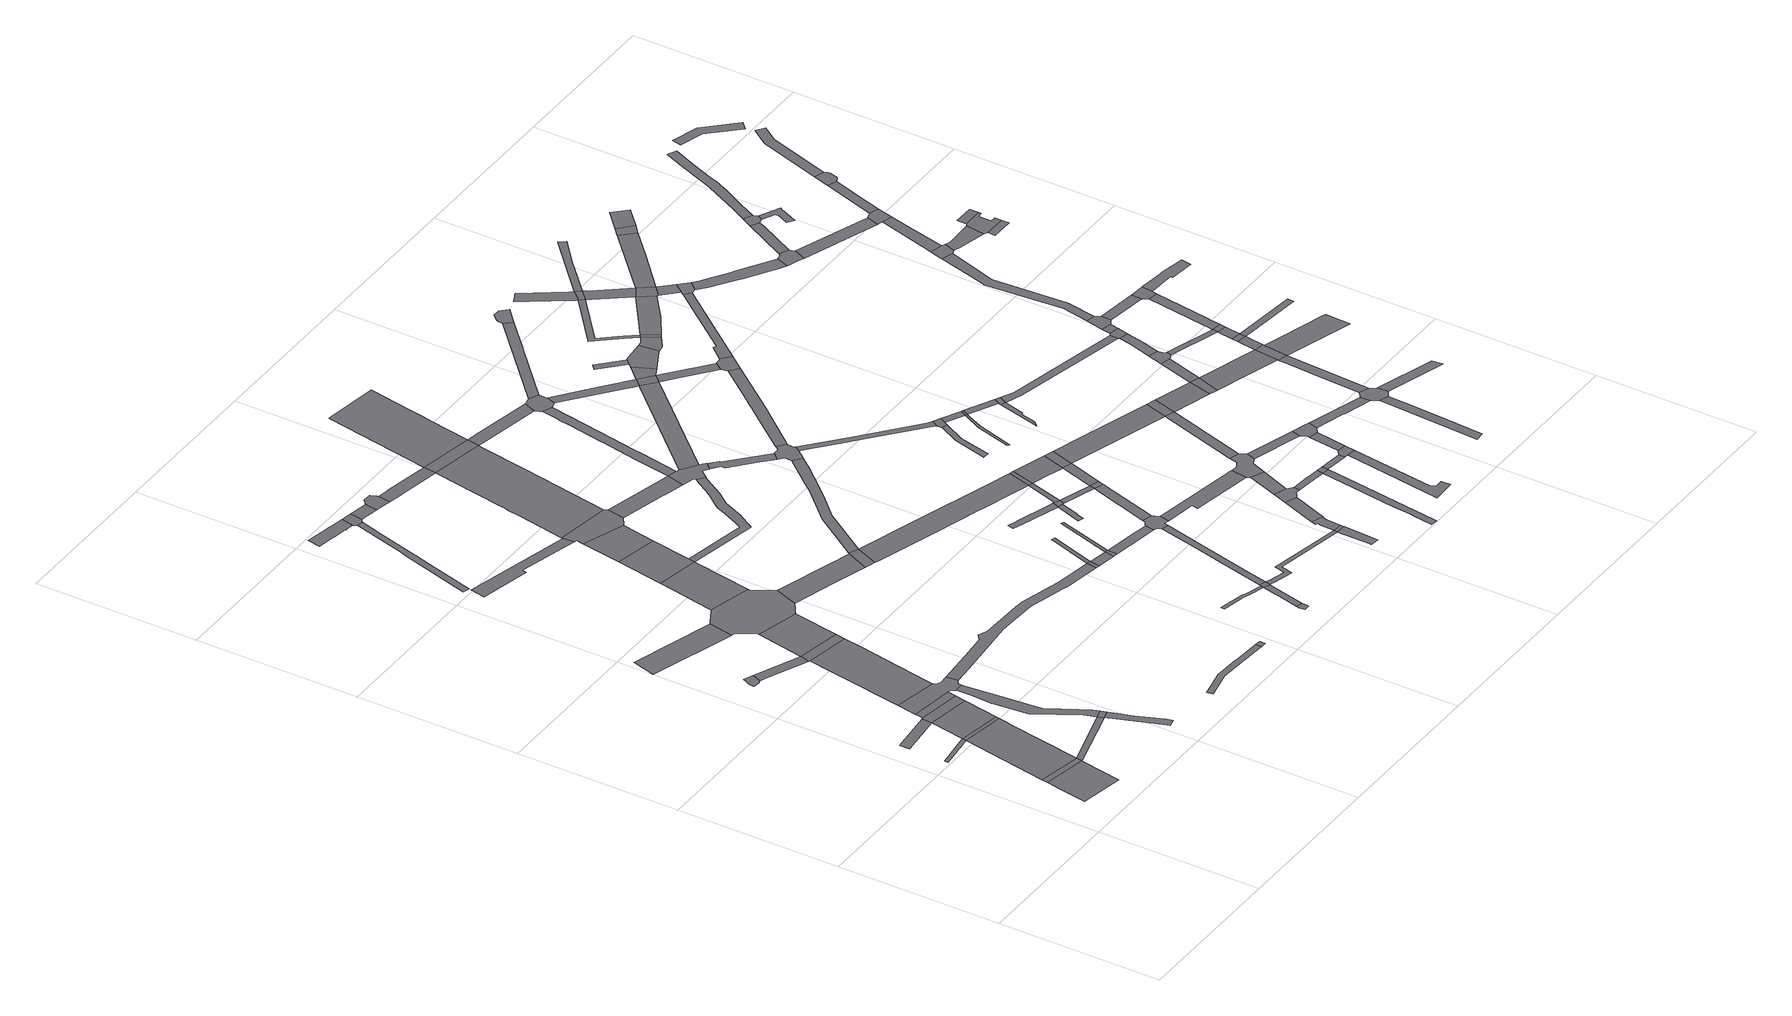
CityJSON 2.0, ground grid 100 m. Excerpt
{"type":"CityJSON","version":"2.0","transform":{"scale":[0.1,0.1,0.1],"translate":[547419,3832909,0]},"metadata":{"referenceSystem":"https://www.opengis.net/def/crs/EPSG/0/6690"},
"CityObjects":{
"road1":{"type":"Road","attributes":{"function":"3","RoadStructureAttribute.sectionType":"1"},"geometry":[{"type":"MultiSurface","lod":"1","boundaries":[[[0,1,2,3,4,5,6,7]]]}]},
"road2":{"type":"Road","geometry":[{"type":"MultiSurface","lod":"1","boundaries":[[[8,0,7,9,10]]]}]},
"road3":{"type":"Road","attributes":{"RoadStructureAttribute.sectionType":"1"},"geometry":[{"type":"MultiSurface","lod":"1","boundaries":[[[11,12,13,14]]]}]},
"road4":{"type":"Road","attributes":{"RoadStructureAttribute.sectionType":"1"},"geometry":[{"type":"MultiSurface","lod":"1","boundaries":[[[15,16,17,18]]]}]},
"road5":{"type":"Road","attributes":{"function":"3","RoadStructureAttribute.sectionType":"1"},"geometry":[{"type":"MultiSurface","lod":"1","boundaries":[[[14,19,20,8,10,21,22,23,24,25]]]}]},
"road6":{"type":"Road","geometry":[{"type":"MultiSurface","lod":"1","boundaries":[[[26,11,14,25,27]]]}]},
"road7":{"type":"Road","attributes":{"function":"3","RoadStructureAttribute.sectionType":"1"},"geometry":[{"type":"MultiSurface","lod":"1","boundaries":[[[18,28,29,26,27,30,31]]]}]},
"road8":{"type":"Road","attributes":{"RoadStructureAttribute.sectionType":"1"},"geometry":[{"type":"MultiSurface","lod":"1","boundaries":[[[32,10,9,33]]]}]},
"road9":{"type":"Road","geometry":[{"type":"MultiSurface","lod":"1","boundaries":[[[34,35,36,37,38,39]]]}]},
"road10":{"type":"Road","geometry":[{"type":"MultiSurface","lod":"1","boundaries":[[[40,15,18,31,41]]]}]},
"road11":{"type":"Road","attributes":{"RoadStructureAttribute.sectionType":"1"},"geometry":[{"type":"MultiSurface","lod":"1","boundaries":[[[42,43,40,41,44]]]}]},
"road12":{"type":"Road","geometry":[{"type":"MultiSurface","lod":"1","boundaries":[[[45,46,42,44,47,48,49,50,51,52,53,54,55,56,57,58,59,60,61,62]]]}]},
"road13":{"type":"Road","attributes":{"RoadStructureAttribute.sectionType":"1"},"geometry":[{"type":"MultiSurface","lod":"1","boundaries":[[[39,38,63,64,65]]]}]},
"road14":{"type":"Road","geometry":[{"type":"MultiSurface","lod":"1","boundaries":[[[66,32,33,67,68]]]}]},
"road15":{"type":"Road","attributes":{"RoadStructureAttribute.sectionType":"1"},"geometry":[{"type":"MultiSurface","lod":"1","boundaries":[[[69,70,71,72,73,74]]]}]},
"road16":{"type":"Road","attributes":{"RoadStructureAttribute.sectionType":"1"},"geometry":[{"type":"MultiSurface","lod":"1","boundaries":[[[75,76,77,68,67,78,79,80]]]}]},
"road17":{"type":"Road","attributes":{"RoadStructureAttribute.sectionType":"1"},"geometry":[{"type":"MultiSurface","lod":"1","boundaries":[[[81,82,83,84,85,86,87,88,89,49,48,90,91,92,93,94,95,96,97,32,66]]]}]},
"road18":{"type":"Road","attributes":{"function":"3","RoadStructureAttribute.sectionType":"1"},"geometry":[{"type":"MultiSurface","lod":"1","boundaries":[[[98,99,100,45,62,101,102,103,104]]]}]},
"road19":{"type":"Road","geometry":[{"type":"MultiSurface","lod":"1","boundaries":[[[65,64,98,104,105]]]}]},
"road20":{"type":"Road","attributes":{"function":"3","RoadStructureAttribute.sectionType":"1"},"geometry":[{"type":"MultiSurface","lod":"1","boundaries":[[[106,107,108,65,105,109]]]}]},
"road21":{"type":"Road","geometry":[{"type":"MultiSurface","lod":"1","boundaries":[[[110,111,112,74,73,113,114,106,109,115,116,117,118,119,120,121]]]}]},
"road22":{"type":"Road","attributes":{"RoadStructureAttribute.sectionType":"1"},"geometry":[{"type":"MultiSurface","lod":"1","boundaries":[[[122,123,124,125,126,127,128,129,130,131,132,133,134,135,136,137]]]}]},
"road23":{"type":"Road","attributes":{"RoadStructureAttribute.sectionType":"1"},"geometry":[{"type":"MultiSurface","lod":"1","boundaries":[[[138,139,140,141,142,143,144]]]}]},
"road24":{"type":"Road","attributes":{"RoadStructureAttribute.sectionType":"1"},"geometry":[{"type":"MultiSurface","lod":"1","boundaries":[[[145,146,147,148,149,150,151,152,153,154,155,156]]]}]},
"road25":{"type":"Road","attributes":{"RoadStructureAttribute.sectionType":"1"},"geometry":[{"type":"MultiSurface","lod":"1","boundaries":[[[157,158,159,160,161,162,163,164,165,166]]]}]},
"road26":{"type":"Road","attributes":{"function":"3","RoadStructureAttribute.sectionType":"1"},"geometry":[{"type":"MultiSurface","lod":"1","boundaries":[[[167,168,169,110,121,170,171]]]}]},
"road27":{"type":"Road","geometry":[{"type":"MultiSurface","lod":"1","boundaries":[[[156,155,172,122,137,173,174]]]}]},
"road28":{"type":"Road","attributes":{"RoadStructureAttribute.sectionType":"1"},"geometry":[{"type":"MultiSurface","lod":"1","boundaries":[[[175,176,177,178,179,180,181,182,183,184,185,186,187,188,189,190,191,192,57,56,193,194,195,196,197,198,199,200,201,202,203,204,205]]]}]},
"road29":{"type":"Road","geometry":[{"type":"MultiSurface","lod":"1","boundaries":[[[206,167,171,207,208]]]}]},
"road30":{"type":"Road","attributes":{"RoadStructureAttribute.sectionType":"1"},"geometry":[{"type":"MultiSurface","lod":"1","boundaries":[[[174,173,209,210]]]}]},
"road31":{"type":"Road","attributes":{"RoadStructureAttribute.sectionType":"1"},"geometry":[{"type":"MultiSurface","lod":"1","boundaries":[[[211,212,213,214,118,117,215,216,217,218]]]}]},
"road32":{"type":"Road","geometry":[{"type":"MultiSurface","lod":"1","boundaries":[[[166,165,219,220]]]}]},
"road33":{"type":"Road","attributes":{"function":"3","RoadStructureAttribute.sectionType":"1"},"geometry":[{"type":"MultiSurface","lod":"1","boundaries":[[[221,206,208,222]]]}]},
"road34":{"type":"Road","geometry":[{"type":"MultiSurface","lod":"1","boundaries":[[[223,224,225,210,209,226,227,228,229,230]]]}]},
"road35":{"type":"Road","geometry":[{"type":"MultiSurface","lod":"1","boundaries":[[[231,144,143,232,221,222,233,234,235,236,237,238,239]]]}]},
"road36":{"type":"Road","geometry":[{"type":"MultiSurface","lod":"1","boundaries":[[[240,218,217,241,242,243]]]}]},
"road37":{"type":"Road","attributes":{"RoadStructureAttribute.sectionType":"1"},"geometry":[{"type":"MultiSurface","lod":"1","boundaries":[[[244,245,227,226,246,247,248,249]]]}]},
"road38":{"type":"Road","attributes":{"RoadStructureAttribute.sectionType":"1"},"geometry":[{"type":"MultiSurface","lod":"1","boundaries":[[[250,251,252,253,254,255,256,257,258,259,260,207,171,261,262,263,264,265,266,267,268,269]]]}]},
"road39":{"type":"Road","attributes":{"function":"3","RoadStructureAttribute.sectionType":"1"},"geometry":[{"type":"MultiSurface","lod":"1","boundaries":[[[248,270,271,272,273,274,275,276,231,239,277,278,279]]]}]},
"road40":{"type":"Road","attributes":{"RoadStructureAttribute.sectionType":"1"},"geometry":[{"type":"MultiSurface","lod":"1","boundaries":[[[280,281,282,283,284,285,286,287,288,289]]]}]},
"road41":{"type":"Road","geometry":[{"type":"MultiSurface","lod":"1","boundaries":[[[290,291,292,293,294]]]}]},
"road42":{"type":"Road","attributes":{"RoadStructureAttribute.sectionType":"1"},"geometry":[{"type":"MultiSurface","lod":"1","boundaries":[[[288,295,296,290,294,297,298]]]}]},
"road43":{"type":"Road","attributes":{"RoadStructureAttribute.sectionType":"1"},"geometry":[{"type":"MultiSurface","lod":"1","boundaries":[[[299,236,235,300,301,302,303]]]}]},
"road44":{"type":"Road","geometry":[{"type":"MultiSurface","lod":"1","boundaries":[[[205,204,304,305]]]}]},
"road45":{"type":"Road","geometry":[{"type":"MultiSurface","lod":"1","boundaries":[[[306,289,288,298,307,308]]]}]},
"road46":{"type":"Road","attributes":{"RoadStructureAttribute.sectionType":"1"},"geometry":[{"type":"MultiSurface","lod":"1","boundaries":[[[309,310,311,312,305,304,313,314]]]}]},
"road47":{"type":"Road","geometry":[{"type":"MultiSurface","lod":"1","boundaries":[[[249,248,279,315]]]}]},
"road48":{"type":"Road","attributes":{"RoadStructureAttribute.sectionType":"1"},"geometry":[{"type":"MultiSurface","lod":"1","boundaries":[[[316,317,318,205,305]]]}]},
"road49":{"type":"Road","geometry":[{"type":"MultiSurface","lod":"1","boundaries":[[[314,313,319,320]]]}]},
"road50":{"type":"Road","attributes":{"RoadStructureAttribute.sectionType":"1"},"geometry":[{"type":"MultiSurface","lod":"1","boundaries":[[[321,322,323,324,325,240,243,326,327,328,329,330,331,332,333]]]}]},
"road51":{"type":"Road","attributes":{"RoadStructureAttribute.sectionType":"1"},"geometry":[{"type":"MultiSurface","lod":"1","boundaries":[[[334,335,336,337,338,243,242,339,340,341,342,343,344,345,346]]]}]},
"road52":{"type":"Road","attributes":{"RoadStructureAttribute.sectionType":"1"},"geometry":[{"type":"MultiSurface","lod":"1","boundaries":[[[347,348,349,314,320]]]}]},
"road53":{"type":"Road","attributes":{"RoadStructureAttribute.sectionType":"1"},"geometry":[{"type":"MultiSurface","lod":"1","boundaries":[[[350,351,352,353,306,308,354,355,356,357]]]}]},
"road54":{"type":"Road","attributes":{"function":"3"},"geometry":[{"type":"MultiSurface","lod":"1","boundaries":[[[358,359,249,315,360,361,362,363,364,365]]]}]},
"road55":{"type":"Road","geometry":[{"type":"MultiSurface","lod":"1","boundaries":[[[303,302,366,250,269,367,368,369,370,371,372,373,374,375,376,377,378,379,380,381,382,383]]]}]},
"road56":{"type":"Road","attributes":{"RoadStructureAttribute.sectionType":"1"},"geometry":[{"type":"MultiSurface","lod":"1","boundaries":[[[384,385,320,319,386,387,388]]]}]},
"road57":{"type":"Road","attributes":{"RoadStructureAttribute.sectionType":"1"},"geometry":[{"type":"MultiSurface","lod":"1","boundaries":[[[389,390,391,392,393,394,395,396,397,398,399,400]]]}]},
"road58":{"type":"Road","attributes":{"RoadStructureAttribute.sectionType":"1"},"geometry":[{"type":"MultiSurface","lod":"1","boundaries":[[[401,402,403,404,308,307,405,406,407,408,409,410]]]}]},
"road59":{"type":"Road","geometry":[{"type":"MultiSurface","lod":"1","boundaries":[[[399,411,412,413,414,415,416]]]}]},
"road60":{"type":"Road","attributes":{"RoadStructureAttribute.sectionType":"1"},"geometry":[{"type":"MultiSurface","lod":"1","boundaries":[[[417,418,419,420,421,422,423,303,383,424,425,426,427]]]}]},
"road61":{"type":"Road","attributes":{"RoadStructureAttribute.sectionType":"1"},"geometry":[{"type":"MultiSurface","lod":"1","boundaries":[[[428,429,315,279,430,431,432]]]}]},
"road62":{"type":"Road","attributes":{"RoadStructureAttribute.sectionType":"1"},"geometry":[{"type":"MultiSurface","lod":"1","boundaries":[[[433,434,374,373,435,436,437,438,439]]]}]},
"road63":{"type":"Road","geometry":[{"type":"MultiSurface","lod":"1","boundaries":[[[440,441,442,443,388,387,444,350,357,445,446,447,448,449,450]]]}]},
"road64":{"type":"Road","geometry":[{"type":"MultiSurface","lod":"1","boundaries":[[[451,400,399,416,452,453,454,455,456]]]}]},
"road65":{"type":"Road","geometry":[{"type":"MultiSurface","lod":"1","boundaries":[[[457,458,459,460,439,438,461,321,333,462,463,464,465,466,467,468]]]}]},
"road66":{"type":"Road","attributes":{"RoadStructureAttribute.sectionType":"1"},"geometry":[{"type":"MultiSurface","lod":"1","boundaries":[[[345,456,455,469]]]}]},
"road67":{"type":"Road","attributes":{"RoadStructureAttribute.sectionType":"1"},"geometry":[{"type":"MultiSurface","lod":"1","boundaries":[[[470,471,440,450,472]]]}]},
"road68":{"type":"Road","attributes":{"RoadStructureAttribute.sectionType":"1"},"geometry":[{"type":"MultiSurface","lod":"1","boundaries":[[[473,455,454,470,474]]]}]},
"road69":{"type":"Road","attributes":{"RoadStructureAttribute.sectionType":"1"},"geometry":[{"type":"MultiSurface","lod":"1","boundaries":[[[409,475,476,477,478,479,480]]]}]},
"road70":{"type":"Road","attributes":{"RoadStructureAttribute.sectionType":"1"},"geometry":[{"type":"MultiSurface","lod":"1","boundaries":[[[481,482,380,379,483]]]}]},
"road71":{"type":"Road","geometry":[{"type":"MultiSurface","lod":"1","boundaries":[[[410,409,480,484]]]}]},
"road72":{"type":"Road","geometry":[{"type":"MultiSurface","lod":"1","boundaries":[[[346,345,469,485]]]}]},
"road73":{"type":"Road","geometry":[{"type":"MultiSurface","lod":"1","boundaries":[[[486,487,488,432,431,489,490,417,427,491,492,493,494,495,496,497]]]}]},
"road74":{"type":"Road","attributes":{"RoadStructureAttribute.sectionType":"1"},"geometry":[{"type":"MultiSurface","lod":"1","boundaries":[[[498,499,500,501,502,410,484,503,504,505]]]}]},
"road75":{"type":"Road","geometry":[{"type":"MultiSurface","lod":"1","boundaries":[[[474,470,472,506]]]}]},
"road76":{"type":"Road","attributes":{"RoadStructureAttribute.sectionType":"1"},"geometry":[{"type":"MultiSurface","lod":"1","boundaries":[[[447,446,507,508,509,510]]]}]},
"road77":{"type":"Road","attributes":{"RoadStructureAttribute.sectionType":"1"},"geometry":[{"type":"MultiSurface","lod":"1","boundaries":[[[511,485,469,512,513,514,515,516,517,518]]]}]},
"road78":{"type":"Road","attributes":{"RoadStructureAttribute.sectionType":"1"},"geometry":[{"type":"MultiSurface","lod":"1","boundaries":[[[519,498,505,520]]]}]},
"road79":{"type":"Road","attributes":{"RoadStructureAttribute.sectionType":"1"},"geometry":[{"type":"MultiSurface","lod":"1","boundaries":[[[517,521,522,474,506,523]]]}]},
"road80":{"type":"Road","attributes":{"RoadStructureAttribute.sectionType":"1"},"geometry":[{"type":"MultiSurface","lod":"1","boundaries":[[[524,525,526,527,465,464,528,529,530,531,532,533,534,535]]]}]},
"road81":{"type":"Road","attributes":{"RoadStructureAttribute.sectionType":"1"},"geometry":[{"type":"MultiSurface","lod":"1","boundaries":[[[536,537,538,494,493,539,540,481,541]]]}]},
"road82":{"type":"Road","geometry":[{"type":"MultiSurface","lod":"1","boundaries":[[[518,517,523,542,543]]]}]},
"road83":{"type":"Road","geometry":[{"type":"MultiSurface","lod":"1","boundaries":[[[544,519,520,545,546,547,548,549]]]}]},
"road84":{"type":"Road","attributes":{"RoadStructureAttribute.sectionType":"1"},"geometry":[{"type":"MultiSurface","lod":"1","boundaries":[[[550,551,552,553,554,555,556,557]]]}]},
"road85":{"type":"Road","attributes":{"RoadStructureAttribute.sectionType":"1"},"geometry":[{"type":"MultiSurface","lod":"1","boundaries":[[[558,559,560,561,562,457,468,563,564]]]}]},
"road86":{"type":"Road","attributes":{"RoadStructureAttribute.sectionType":"1"},"geometry":[{"type":"MultiSurface","lod":"1","boundaries":[[[565,544,549,566]]]}]},
"road87":{"type":"Road","attributes":{"RoadStructureAttribute.sectionType":"1"},"geometry":[{"type":"MultiSurface","lod":"1","boundaries":[[[567,568,569,570,571,572,573,574]]]}]},
"road88":{"type":"Road","geometry":[{"type":"MultiSurface","lod":"1","boundaries":[[[541,481,483,575]]]}]},
"road89":{"type":"Road","attributes":{"RoadStructureAttribute.sectionType":"1"},"geometry":[{"type":"MultiSurface","lod":"1","boundaries":[[[576,577,486,497,578,579,580,581]]]}]},
"road90":{"type":"Road","attributes":{"RoadStructureAttribute.sectionType":"1"},"geometry":[{"type":"MultiSurface","lod":"1","boundaries":[[[582,583,584,548,547,585,567,586]]]}]},
"road91":{"type":"Road","geometry":[{"type":"MultiSurface","lod":"1","boundaries":[[[535,534,587,550,557,588,589,590]]]}]},
"road92":{"type":"Road","attributes":{"RoadStructureAttribute.sectionType":"1"},"geometry":[{"type":"MultiSurface","lod":"1","boundaries":[[[591,592,593,594,595,596,597,598]]]}]},
"road93":{"type":"Road","geometry":[{"type":"MultiSurface","lod":"1","boundaries":[[[599,600,601,602,603,510,509,565,566,604,605,606,607,608,609]]]}]},
"road94":{"type":"Road","attributes":{"RoadStructureAttribute.sectionType":"1"},"geometry":[{"type":"MultiSurface","lod":"1","boundaries":[[[610,541,575,611,612]]]}]},
"road95":{"type":"Road","attributes":{"RoadStructureAttribute.sectionType":"1"},"geometry":[{"type":"MultiSurface","lod":"1","boundaries":[[[613,614,615,616,617,618]]]}]},
"road96":{"type":"Road","attributes":{"RoadStructureAttribute.sectionType":"1"},"geometry":[{"type":"MultiSurface","lod":"1","boundaries":[[[590,589,591,619]]]}]},
"road97":{"type":"Road","attributes":{"RoadStructureAttribute.sectionType":"1"},"geometry":[{"type":"MultiSurface","lod":"1","boundaries":[[[620,575,483,621,622,623,624]]]}]},
"road98":{"type":"Road","geometry":[{"type":"MultiSurface","lod":"1","boundaries":[[[586,567,574,625]]]}]},
"road99":{"type":"Road","geometry":[{"type":"MultiSurface","lod":"1","boundaries":[[[619,591,598,626]]]}]},
"road100":{"type":"Road","attributes":{"RoadStructureAttribute.sectionType":"1"},"geometry":[{"type":"MultiSurface","lod":"1","boundaries":[[[627,543,542,628,629,630]]]}]},
"road101":{"type":"Road","geometry":[{"type":"MultiSurface","lod":"1","boundaries":[[[631,632,633,634,618,617,635,610,612,636,637]]]}]},
"road102":{"type":"Road","attributes":{"RoadStructureAttribute.sectionType":"1"},"geometry":[{"type":"MultiSurface","lod":"1","boundaries":[[[638,639,640,641,642,643,644]]]}]},
"road103":{"type":"Road","attributes":{"RoadStructureAttribute.sectionType":"1"},"geometry":[{"type":"MultiSurface","lod":"1","boundaries":[[[645,646,647,648,649,650]]]}]},
"road104":{"type":"Road","attributes":{"RoadStructureAttribute.sectionType":"1"},"geometry":[{"type":"MultiSurface","lod":"1","boundaries":[[[625,574,651,652,653]]]}]},
"road105":{"type":"Road","attributes":{"RoadStructureAttribute.sectionType":"1"},"geometry":[{"type":"MultiSurface","lod":"1","boundaries":[[[626,598,654,655]]]}]},
"road106":{"type":"Road","geometry":[{"type":"MultiSurface","lod":"1","boundaries":[[[656,657,658,624,623,659,660,558,564,661]]]}]},
"road107":{"type":"Road","attributes":{"RoadStructureAttribute.sectionType":"1"},"geometry":[{"type":"MultiSurface","lod":"1","boundaries":[[[629,599,609,662]]]}]},
"road108":{"type":"Road","attributes":{"RoadStructureAttribute.sectionType":"1"},"geometry":[{"type":"MultiSurface","lod":"1","boundaries":[[[663,606,605,664,665]]]}]},
"road109":{"type":"Road","geometry":[{"type":"MultiSurface","lod":"1","boundaries":[[[655,654,645,650,666]]]}]},
"road110":{"type":"Road","geometry":[{"type":"MultiSurface","lod":"1","boundaries":[[[667,668,653,652,638,644,669]]]}]},
"road111":{"type":"Road","attributes":{"RoadStructureAttribute.sectionType":"1"},"geometry":[{"type":"MultiSurface","lod":"1","boundaries":[[[670,671,672,673,674,675,631,637,676,677,678,679]]]}]},
"road112":{"type":"Road","geometry":[{"type":"MultiSurface","lod":"1","boundaries":[[[680,681,682,683,684,685,686,687,576,581,688,689]]]}]},
"road113":{"type":"Road","attributes":{"RoadStructureAttribute.sectionType":"1"},"geometry":[{"type":"MultiSurface","lod":"1","boundaries":[[[690,667,669,691]]]}]},
"road114":{"type":"Road","geometry":[{"type":"MultiSurface","lod":"1","boundaries":[[[692,670,679,693]]]}]},
"road115":{"type":"Road","attributes":{"RoadStructureAttribute.sectionType":"1"},"geometry":[{"type":"MultiSurface","lod":"1","boundaries":[[[694,695,696,670,692,697,698,699]]]}]},
"road116":{"type":"Road","geometry":[{"type":"MultiSurface","lod":"1","boundaries":[[[630,629,662,700]]]}]},
"road117":{"type":"Road","geometry":[{"type":"MultiSurface","lod":"1","boundaries":[[[701,665,664,702,690,691,703,704]]]}]},
"road118":{"type":"Road","attributes":{"RoadStructureAttribute.sectionType":"1"},"geometry":[{"type":"MultiSurface","lod":"1","boundaries":[[[705,706,707,708,656,661,709,710]]]}]},
"road119":{"type":"Road","attributes":{"RoadStructureAttribute.sectionType":"1"},"geometry":[{"type":"MultiSurface","lod":"1","boundaries":[[[711,692,693,712,713,714,715,716,717]]]}]},
"road120":{"type":"Road","attributes":{"RoadStructureAttribute.sectionType":"1"},"geometry":[{"type":"MultiSurface","lod":"1","boundaries":[[[718,700,662,719,720,721,722]]]}]},
"road121":{"type":"Road","attributes":{"RoadStructureAttribute.sectionType":"1"},"geometry":[{"type":"MultiSurface","lod":"1","boundaries":[[[723,724,725,726,727,728,729,694,730]]]}]},
"road122":{"type":"Road","attributes":{"RoadStructureAttribute.sectionType":"1"},"geometry":[{"type":"MultiSurface","lod":"1","boundaries":[[[704,703,731,732,733,734,735]]]}]},
"road123":{"type":"Road","attributes":{"RoadStructureAttribute.sectionType":"1"},"geometry":[{"type":"MultiSurface","lod":"1","boundaries":[[[736,666,650,737,738,739,740,741,742]]]}]},
"road124":{"type":"Road","geometry":[{"type":"MultiSurface","lod":"1","boundaries":[[[730,694,699,743]]]}]},
"road125":{"type":"Road","geometry":[{"type":"MultiSurface","lod":"1","boundaries":[[[722,721,744,745,746]]]}]},
"road126":{"type":"Road","attributes":{"RoadStructureAttribute.sectionType":"1"},"geometry":[{"type":"MultiSurface","lod":"1","boundaries":[[[747,748,743,699,749,750,711,751]]]}]},
"road127":{"type":"Road","attributes":{"RoadStructureAttribute.sectionType":"1"},"geometry":[{"type":"MultiSurface","lod":"1","boundaries":[[[752,753,754,755,756,757,758]]]}]},
"road128":{"type":"Road","geometry":[{"type":"MultiSurface","lod":"1","boundaries":[[[751,711,717,759,760,761]]]}]},
"road129":{"type":"Road","attributes":{"RoadStructureAttribute.sectionType":"1"},"geometry":[{"type":"MultiSurface","lod":"1","boundaries":[[[762,722,746,763]]]}]},
"road130":{"type":"Road","attributes":{"RoadStructureAttribute.sectionType":"1"},"geometry":[{"type":"MultiSurface","lod":"1","boundaries":[[[761,760,764,765,766]]]}]},
"road131":{"type":"Road","geometry":[{"type":"MultiSurface","lod":"1","boundaries":[[[767,768,769,735,734,752,758,770,771,772,773,774,775,776]]]}]},
"road132":{"type":"Road","geometry":[{"type":"MultiSurface","lod":"1","boundaries":[[[766,765,705,710,777,778]]]}]},
"road133":{"type":"Road","attributes":{"RoadStructureAttribute.sectionType":"1"},"geometry":[{"type":"MultiSurface","lod":"1","boundaries":[[[779,746,745,780,781,782]]]}]},
"road134":{"type":"Road","geometry":[{"type":"MultiSurface","lod":"1","boundaries":[[[783,762,763,784,785,786,787,788,789,790]]]}]},
"road135":{"type":"Road","attributes":{"RoadStructureAttribute.sectionType":"1"},"geometry":[{"type":"MultiSurface","lod":"1","boundaries":[[[791,730,743,792,793,794,795]]]}]},
"road136":{"type":"Road","attributes":{"RoadStructureAttribute.sectionType":"1"},"geometry":[{"type":"MultiSurface","lod":"1","boundaries":[[[796,797,798,767,776,799]]]}]},
"road137":{"type":"Road","attributes":{"RoadStructureAttribute.sectionType":"1"},"geometry":[{"type":"MultiSurface","lod":"1","boundaries":[[[800,801,802,783,790,803,804,805]]]}]},
"road138":{"type":"Road","attributes":{"RoadStructureAttribute.sectionType":"1"},"geometry":[{"type":"MultiSurface","lod":"1","boundaries":[[[806,807,751,761,808,809]]]}]},
"road139":{"type":"Road","geometry":[{"type":"MultiSurface","lod":"1","boundaries":[[[810,742,741,800,805,811]]]}]},
"road140":{"type":"Road","attributes":{"RoadStructureAttribute.sectionType":"1"},"geometry":[{"type":"MultiSurface","lod":"1","boundaries":[[[812,813,814,815,816,817,778,777,818,819,820,821,822,823,824,825,826]]]}]},
"road141":{"type":"Road","attributes":{"RoadStructureAttribute.sectionType":"1"},"geometry":[{"type":"MultiSurface","lod":"1","boundaries":[[[773,772,827,828]]]}]},
"road142":{"type":"Road","attributes":{"RoadStructureAttribute.sectionType":"1"},"geometry":[{"type":"MultiSurface","lod":"1","boundaries":[[[787,786,829,830]]]}]},
"road143":{"type":"Road","attributes":{"RoadStructureAttribute.sectionType":"1"},"geometry":[{"type":"MultiSurface","lod":"1","boundaries":[[[831,810,811,832]]]}]},
"road144":{"type":"Road","geometry":[{"type":"MultiSurface","lod":"1","boundaries":[[[782,781,796,799,833,834]]]}]},
"road145":{"type":"Road","geometry":[{"type":"MultiSurface","lod":"1","boundaries":[[[835,831,832,836,837,838,839,840,841,842]]]}]},
"road146":{"type":"Road","attributes":{"RoadStructureAttribute.sectionType":"1"},"geometry":[{"type":"MultiSurface","lod":"1","boundaries":[[[843,782,834,844,845,846]]]}]},
"road147":{"type":"Road","geometry":[{"type":"MultiSurface","lod":"1","boundaries":[[[847,843,846,848]]]}]},
"road148":{"type":"Road","attributes":{"RoadStructureAttribute.sectionType":"1"},"geometry":[{"type":"MultiSurface","lod":"1","boundaries":[[[849,850,847,848,851,852]]]}]},
"road149":{"type":"Road","geometry":[{"type":"MultiSurface","lod":"1","boundaries":[[[830,829,849,852,853]]]}]},
"road150":{"type":"Road","geometry":[{"type":"MultiSurface","lod":"1","boundaries":[[[854,855,826,825,856,857,858,859,860,861,862]]]}]},
"road151":{"type":"Road","attributes":{"RoadStructureAttribute.sectionType":"1"},"geometry":[{"type":"MultiSurface","lod":"1","boundaries":[[[839,838,863,864]]]}]},
"road152":{"type":"Road","geometry":[{"type":"MultiSurface","lod":"1","boundaries":[[[865,806,809,866]]]}]},
"road153":{"type":"Road","attributes":{"RoadStructureAttribute.sectionType":"1"},"geometry":[{"type":"MultiSurface","lod":"1","boundaries":[[[867,868,833,799,869,870,871]]]}]},
"road154":{"type":"Road","attributes":{"RoadStructureAttribute.sectionType":"1"},"geometry":[{"type":"MultiSurface","lod":"1","boundaries":[[[872,873,874,875,835,842,876,877,878,879,880]]]}]},
"road155":{"type":"Road","attributes":{"RoadStructureAttribute.sectionType":"1"},"geometry":[{"type":"MultiSurface","lod":"1","boundaries":[[[881,882,883,884,830,853,885,886,887,888]]]}]},
"road156":{"type":"Road","attributes":{"RoadStructureAttribute.sectionType":"1"},"geometry":[{"type":"MultiSurface","lod":"1","boundaries":[[[889,865,866,890]]]}]},
"road157":{"type":"Road","attributes":{"RoadStructureAttribute.sectionType":"1"},"geometry":[{"type":"MultiSurface","lod":"1","boundaries":[[[846,891,892,848]]]}]},
"road158":{"type":"Road","attributes":{"RoadStructureAttribute.sectionType":"1"},"geometry":[{"type":"MultiSurface","lod":"1","boundaries":[[[893,854,862,894,895]]]}]},
"road159":{"type":"Road","geometry":[{"type":"MultiSurface","lod":"1","boundaries":[[[896,864,863,897,898,881,888,899,900]]]}]},
"road160":{"type":"Road","attributes":{"RoadStructureAttribute.sectionType":"1"},"geometry":[{"type":"MultiSurface","lod":"1","boundaries":[[[860,859,901,902]]]}]},
"road161":{"type":"Road","geometry":[{"type":"MultiSurface","lod":"1","boundaries":[[[903,904,905,872,880,906,907,908]]]}]},
"road162":{"type":"Road","geometry":[{"type":"MultiSurface","lod":"1","boundaries":[[[909,910,893,895,911,912,913,914,915,916,917]]]}]},
"road163":{"type":"Road","attributes":{"RoadStructureAttribute.sectionType":"1"},"geometry":[{"type":"MultiSurface","lod":"1","boundaries":[[[918,919,920,921,922,923,924,925,926,927,914,913]]]}]},
"road164":{"type":"Road","attributes":{"RoadStructureAttribute.sectionType":"1"},"geometry":[{"type":"MultiSurface","lod":"1","boundaries":[[[928,929,930,931,900,899,932,933,934,935]]]}]},
"road165":{"type":"Road","attributes":{"RoadStructureAttribute.sectionType":"1"},"geometry":[{"type":"MultiSurface","lod":"1","boundaries":[[[936,937,903,908,938,939,940,941,942]]]}]},
"road166":{"type":"Road","attributes":{"RoadStructureAttribute.sectionType":"1"},"geometry":[{"type":"MultiSurface","lod":"1","boundaries":[[[943,907,906,944,945,946]]]}]},
"road167":{"type":"Road","geometry":[{"type":"MultiSurface","lod":"1","boundaries":[[[947,948,902,901,949,950,936,942,951]]]}]},
"road168":{"type":"Road","attributes":{"RoadStructureAttribute.sectionType":"1"},"geometry":[{"type":"MultiSurface","lod":"1","boundaries":[[[952,953,954,955,956,957,909,917,958,959,960,961,962,963,964,965,966,967]]]}]},
"road169":{"type":"Road","geometry":[{"type":"MultiSurface","lod":"1","boundaries":[[[968,969,970,971]]]}]},
"road170":{"type":"Road","geometry":[{"type":"MultiSurface","lod":"1","boundaries":[[[972,973,974,975,976,977,946,945,978,968,971]]]}]},
"road171":{"type":"Road","geometry":[{"type":"MultiSurface","lod":"1","boundaries":[[[979,980,977,976]]]}]},
"road172":{"type":"Road","attributes":{"RoadStructureAttribute.sectionType":"1"},"geometry":[{"type":"MultiSurface","lod":"1","boundaries":[[[981,947,951,982,983]]]}]},
"road173":{"type":"Road","geometry":[{"type":"MultiSurface","lod":"1","boundaries":[[[984,981,983,985,986,987,988,989,990,991]]]}]},
"road174":{"type":"Road","attributes":{"RoadStructureAttribute.sectionType":"1"},"geometry":[{"type":"MultiSurface","lod":"1","boundaries":[[[992,993,994,995,984,991,996,997,998]]]}]},
"road175":{"type":"Road","attributes":{"RoadStructureAttribute.sectionType":"1"},"geometry":[{"type":"MultiSurface","lod":"1","boundaries":[[[999,1000,1001,1002,1003,1004]]]}]}
},
"vertices":[
[254,471,0],[251,457,0],[238,387,0],[238,386,0],[206,213,0],[471,164,0],[518,416,0],[519,423,0],
[261,509,0],[527,425,0],[526,460,0],
[360,1069,0],[138,1041,0],[134,1016,0],[360,1047,0],
[406,1349,0],[136,1321,0],[136,1258,0],[403,1288,0],
[359,1043,0],[358,1038,0],[527,463,0],[527,465,0],[611,926,0],[617,957,0],[626,1005,0],
[363,1069,0],[629,1025,0],
[401,1278,0],[364,1074,0],[645,1107,0],[670,1245,0],
[912,571,0],[924,535,0],
[222,2347,0],[196,2289,0],[193,2264,0],[235,2258,0],[254,2267,0],[278,2323,0],
[416,1350,0],[682,1310,0],
[424,1401,0],[420,1376,0],[691,1364,0],
[445,1521,0],[430,1434,0],[712,1362,0],[727,1337,0],[784,1340,0],[785,1349,0],[787,1356,0],[791,1363,0],[796,1368,0],[802,1372,0],[807,1373,0],[813,1375,0],[807,1446,0],[783,1444,0],[768,1443,0],[738,1444,0],[733,1450,0],[713,1474,0],
[303,2246,0],[546,2141,0],[563,2199,0],
[966,587,0],[926,536,0],[977,551,0],
[566,2769,0],[50,2923,0],[7,2778,0],[27,2772,0],[537,2617,0],[567,2768,0],
[1086,256,0],[1022,413,0],[999,480,0],[1042,216,0],[1048,200,0],[1097,211,0],
[953,628,0],[947,640,0],[917,694,0],[873,776,0],[826,860,0],[816,973,0],[804,1116,0],[788,1293,0],[785,1332,0],[728,1329,0],[732,1276,0],[732,1257,0],[725,1113,0],[726,1109,0],[744,890,0],[888,640,0],[912,572,0],
[553,2138,0],[525,1979,0],[516,1929,0],[719,1508,0],[739,1616,0],[805,1982,0],[824,2090,0],
[835,2151,0],
[619,2495,0],[598,2383,0],[565,2209,0],[884,2434,0],
[680,2832,0],[665,2823,0],[585,2779,0],[551,2613,0],[622,2508,0],[900,2445,0],[914,2454,0],[966,2490,0],[1018,2632,0],[977,2696,0],[942,2751,0],[945,2767,0],
[363,4839,0],[362,4837,0],[266,4503,0],[262,4493,0],[258,4477,0],[255,4466,0],[131,4037,0],[173,4025,0],[256,4323,0],[286,4429,0],[293,4455,0],[367,4722,0],[368,4724,0],[369,4728,0],[398,4831,0],[399,4834,0],
[169,4011,0],[149,3917,0],[459,3850,0],[467,3876,0],[475,3874,0],[835,3784,0],[831,3849,0],
[304,4950,0],[259,4958,0],[256,4959,0],[103,4987,0],[89,4906,0],[154,4895,0],[220,4883,0],[290,4871,0],[295,4870,0],[297,4870,0],[349,4861,0],[366,4938,0],
[1742,224,0],[1741,225,0],[1586,235,0],[1410,197,0],[1418,162,0],[1574,194,0],[1591,198,0],[1921,175,0],[1925,175,0],[1927,212,0],
[746,3190,0],[714,3012,0],[701,2944,0],[1008,3123,0],[1012,3142,0],
[361,4841,0],[419,4848,0],[433,4926,0],
[2098,1368,0],[2006,1383,0],[1993,1385,0],[1988,1386,0],[1865,1405,0],[1818,1417,0],[1609,1471,0],[1552,1475,0],[1375,1483,0],[1281,1487,0],[1256,1496,0],[1229,1506,0],[1226,1507,0],[1215,1498,0],[1191,1479,0],[1104,1472,0],[1103,1471,0],[1076,1469,0],[932,1386,0],[1216,1412,0],[1217,1412,0],[1257,1415,0],[1340,1423,0],[1401,1420,0],[1597,1411,0],[1789,1363,0],[1820,1355,0],[1863,1343,0],[1930,1332,0],[2088,1307,0],[2099,1369,0],
[800,3482,0],[1019,3183,0],[1065,3434,0],
[536,4827,0],[551,4905,0],
[1452,2502,0],[1448,2503,0],[1417,2512,0],[1416,2512,0],[1243,2408,0],[1405,2359,0],[1444,2347,0],[1506,2485,0],
[1960,175,0],[1963,210,0],
[846,3734,0],[1103,3641,0],
[582,4934,0],[564,4918,0],[561,4915,0],[637,4809,0],[651,4887,0],[647,4897,0],[643,4906,0],[632,4930,0],
[833,3858,0],[854,3780,0],[1121,3652,0],[1158,3677,0],[1162,3680,0],[1184,3786,0],[1181,3787,0],[1173,3800,0],[1169,3807,0],
[1512,2493,0],[1486,2335,0],[1510,2328,0],[1569,2465,0],
[728,4874,0],[724,4874,0],[713,4795,0],[771,4785,0],[995,4744,0],[1008,4824,0],
[1668,3540,0],[1646,3506,0],[1605,3439,0],[1574,3392,0],[1526,3332,0],[1506,3303,0],[1477,3240,0],[1437,3151,0],[1420,3121,0],[1409,3108,0],[1397,3111,0],[1432,3061,0],[1446,3059,0],[1468,3096,0],[1513,3170,0],[1565,3289,0],[1580,3311,0],[1624,3366,0],[1700,3490,0],[1712,3504,0],
[996,4744,0],[992,4724,0],[946,4472,0],[909,4271,0],[909,4269,0],[902,4234,0],[886,4149,0],[1272,4366,0],[1326,4662,0],[1330,4686,0],
[2305,505,0],[2280,517,0],[2123,549,0],[2122,549,0],[2121,537,0],[2120,525,0],[2277,494,0],[2299,485,0],[2400,456,0],[2405,476,0],
[2341,213,0],[2337,197,0],[2339,161,0],[2381,163,0],[2379,204,0],
[2379,368,0],[2378,366,0],[2417,358,0],[2438,440,0],
[1608,3685,0],[1458,3607,0],[1460,3607,0],[1590,3575,0],[1617,3683,0],
[2111,1303,0],[2121,1364,0],
[2407,486,0],[2439,444,0],[2446,474,0],
[2236,1343,0],[2232,1344,0],[2134,1361,0],[2129,1362,0],[2227,1284,0],[2237,1344,0],
[1346,4764,0],
[2207,1638,0],[2197,1642,0],[2187,1645,0],
[2255,1280,0],[2256,1340,0],
[2085,3202,0],[1940,3029,0],[1887,2965,0],[1873,2949,0],[1708,2780,0],[1761,2750,0],[1779,2769,0],[1891,2884,0],[2018,3024,0],[2052,3062,0],[2058,3068,0],[2059,3069,0],[2134,3161,0],
[2453,2201,0],[1957,2349,0],[1930,2358,0],[1594,2458,0],[1578,2463,0],[1530,2322,0],[1914,2206,0],[2218,2114,0],[2229,2111,0],[2454,2043,0],[2542,2016,0],[2550,2014,0],[2593,2159,0],
[2356,1675,0],[2348,1679,0],[2339,1681,0],
[2581,1200,0],[2525,967,0],[2467,727,0],[2449,652,0],[2469,566,0],[2488,643,0],[2564,958,0],[2621,1190,0],
[1131,5492,0],[1129,5484,0],[1373,4915,0],[1390,5007,0],[1406,5092,0],[1423,5186,0],[1468,5429,0],[1469,5441,0],
[1668,3556,0],[1742,3541,0],[1748,3548,0],[1753,3554,0],[1772,3540,0],[1785,3531,0],[1786,3533,0],[1789,3531,0],[1824,3570,0],[1824,3573,0],[1822,3575,0],[1810,3585,0],[1795,3598,0],[1792,3601,0],[1696,3663,0],[1678,3666,0],[1677,3666,0],[1677,3669,0],
[2462,1305,0],[2266,1338,0],[2462,1245,0],[2546,1231,0],[2556,1289,0],
[2456,1824,0],[2237,1892,0],[2227,1895,0],[2178,1910,0],[2177,1911,0],[2172,1892,0],[2167,1873,0],[2225,1854,0],[2457,1776,0],[2458,1776,0],[2461,1775,0],[2480,1817,0],
[2593,503,0],[2575,437,0],[2574,437,0],[2470,467,0],[2470,435,0],[2592,400,0],[2601,430,0],[2612,475,0],[3044,395,0],[3047,417,0],
[2457,1760,0],[2408,1618,0],[2441,1607,0],[2457,1655,0],[2458,1656,0],[2494,1768,0],
[1779,4565,0],[1759,4452,0],[1759,4451,0],[1745,4372,0],[1703,4148,0],[1703,4147,0],[1658,3906,0],[1722,3912,0],[1731,3963,0],[1776,4208,0],[1836,4541,0],
[1404,4753,0],[1401,4754,0],[1389,4674,0],[1759,4605,0],[1791,4682,0],
[1875,3516,0],[1878,3524,0],[1843,3488,0],[1843,3468,0],[1984,3340,0],[2055,3275,0],[2092,3316,0],
[2593,1329,0],[2587,1311,0],[2575,1303,0],[2568,1298,0],[2568,1227,0],[2627,1216,0],[2662,1210,0],[2672,1271,0],[2667,1281,0],[2658,1299,0],[2651,1310,0],
[2484,1816,0],[2495,1769,0],[2495,1771,0],[2507,1768,0],[2518,1801,0],[2490,1814,0],
[2155,3344,0],[2136,3319,0],[2124,3318,0],[2110,3317,0],[2087,3246,0],[2156,3187,0],[2180,3218,0],[2181,3219,0],[2202,3252,0],[2198,3256,0],[2201,3286,0],[2203,3302,0],
[2579,2006,0],
[2709,1702,0],[2702,1681,0],[2767,1684,0],
[2525,1799,0],[2719,1737,0],
[3044,391,0],[3040,188,0],[3040,186,0],[3039,180,0],[3094,177,0],[3106,391,0],
[2250,4254,0],[2244,4248,0],[2337,4187,0],
[3107,414,0],
[2616,2152,0],
[1839,4689,0],[1819,4685,0],[1801,4681,0],[1770,4584,0],[1772,4579,0],[1847,4544,0],[1864,4549,0],[1877,4553,0],[1898,4610,0],[1898,4624,0],[1897,4648,0],[1897,4662,0],
[3053,561,0],[3042,530,0],[3056,526,0],[3052,502,0],[3047,426,0],[3112,503,0],[3118,528,0],[3124,535,0],
[2778,1718,0],
[2847,1179,0],[2841,1140,0],[3221,1075,0],[3237,1175,0],
[2649,2142,0],[2587,2004,0],[2593,2003,0],[2604,2000,0],[2675,1978,0],[2774,1948,0],[2782,1946,0],[2827,2089,0],
[3131,776,0],[3206,749,0],
[2723,1748,0],[2720,1738,0],[2843,1929,0],
[2771,2770,0],[2767,2772,0],[2763,2774,0],[2444,3044,0],[2190,3212,0],[2379,3049,0],[2445,2992,0],[2577,2884,0],[2751,2734,0],[2752,2733,0],[2766,2721,0],[2788,2761,0],
[2291,4301,0],[2171,4397,0],[2140,4422,0],[2196,4298,0],[2222,4278,0],[2292,4300,0],
[2844,1930,0],[2889,2070,0],
[3164,865,0],[3213,754,0],[3243,776,0],[3273,773,0],[3275,812,0],[3241,837,0],
[2766,2686,0],[2703,2563,0],[2648,2358,0],[2647,2355,0],[2666,2353,0],[2685,2351,0],[2735,2548,0],[2802,2678,0],
[2617,3928,0],[2438,3702,0],[2420,3680,0],[2390,3642,0],[2295,3522,0],[2430,3579,0],[2671,3885,0],
[3232,1052,0],[3313,1019,0],
[3468,749,0],[3400,266,0],[3389,156,0],[3384,126,0],[3365,8,0],[3407,2,0],[3410,23,0],[3515,745,0],
[2378,4232,0],
[2363,5176,0],[2233,5055,0],[2213,4955,0],[2230,4968,0],[2274,5011,0],[2404,5131,0],
[3398,798,0],[3395,798,0],[3277,811,0],[3393,758,0],[3472,789,0],
[2766,2691,0],[2806,2687,0],[2815,2703,0],[2833,2739,0],
[2928,2644,0],[2919,2627,0],[2870,2527,0],[2808,2307,0],[2818,2297,0],[2885,2525,0],[2932,2620,0],[2941,2639,0],
[3327,1242,0],[3311,1189,0],[3299,1182,0],[3288,1176,0],[3274,1169,0],[3349,1110,0],[3388,1128,0],[3409,1185,0],[3401,1198,0],[3392,1213,0],[3385,1224,0],
[2377,4388,0],[2387,4237,0],[2432,4260,0],
[2419,4440,0],[2285,4566,0],[2256,4538,0],[2390,4409,0],[2393,4406,0],[2421,4438,0],
[2947,2682,0],
[2433,4187,0],[2338,4186,0],[2434,4109,0],[2610,3969,0],[2644,4018,0],
[3517,784,0],
[2959,2676,0],
[3109,2005,0],[3469,1740,0],[3478,1738,0],[3520,1881,0],
[2569,4455,0],[2444,4443,0],[2430,4440,0],[2425,4439,0],[2388,4400,0],[2568,4330,0],[2583,4338,0],
[3680,728,0],[3592,113,0],[3735,118,0],[3733,176,0],[3691,175,0],[3665,204,0],[3739,719,0],
[3110,2532,0],[3043,2269,0],[3073,2304,0],[3094,2395,0],[3107,2397,0],[3140,2525,0],
[3515,747,0],[3660,730,0],[3655,768,0],
[3114,2551,0],[3134,2589,0],
[2688,4024,0],[2676,4022,0],[2658,4020,0],[2612,3954,0],[2615,3941,0],[2745,3979,0],
[3537,1720,0],
[3607,1126,0],[3696,1036,0],[3714,1093,0],
[3165,2574,0],
[3689,792,0],[3657,769,0],[3748,783,0],
[2637,4486,0],[2635,4485,0],[2620,4475,0],[2615,4472,0],[2612,4469,0],[2594,4458,0],[2610,4341,0],[2623,4342,0],[2632,4349,0],[2699,4395,0],
[2452,5256,0],[2437,5256,0],[2425,5255,0],[2422,5255,0],[2408,5255,0],[2369,5216,0],[2367,5200,0],[2366,5191,0],[2423,5149,0],[2492,5213,0],
[3716,985,0],[3775,977,0],
[2655,4499,0],[2714,4405,0],
[2759,4950,0],[2461,4703,0],[2585,4555,0],[2602,4569,0],[2502,4689,0],[2782,4921,0],
[3580,1863,0],
[3792,1070,0],[3718,997,0],[3811,1000,0],[3828,1059,0],
[3095,4505,0],[2777,4100,0],[2768,4107,0],[2761,4112,0],[3118,4453,0],[3134,4474,0],
[2943,4707,0],[2735,4417,0],[2826,4477,0],[2850,4493,0],[2856,4498,0],[2930,4556,0],[3013,4618,0],
[3808,1794,0],[3554,1714,0],[3639,1689,0],[3777,1648,0],[3816,1792,0],
[2804,5026,0],[2803,5027,0],[2637,5269,0],[2567,5233,0],[2610,5164,0],[2737,4981,0],[2752,4959,0],[2815,5010,0],
[3974,951,0],[4003,943,0],[4005,942,0],[4175,891,0],[4173,955,0],
[3245,2534,0],[3143,2524,0],[3145,2523,0],[3248,2486,0],[3601,2410,0],[3962,2333,0],[3964,2383,0],
[2841,4976,0],
[3815,1637,0],[3830,1632,0],[3876,1773,0],
[2865,4945,0],[2842,4974,0],[2782,4920,0],[2800,4896,0],[3013,4751,0],
[4202,852,0],[4165,221,0],[4225,226,0],[4240,488,0],[4249,650,0],[4251,682,0],[4259,834,0],
[3015,4616,0],[3018,4613,0],[3078,4665,0],
[3880,2012,0],[3942,1999,0],
[3104,4531,0],[3110,4525,0],[3155,4586,0],
[4208,981,0],[4198,973,0],[4183,962,0],[4270,841,0],[4286,851,0],[4298,858,0],[4293,922,0],[4284,934,0],[4276,945,0],[4267,958,0],
[3164,4475,0],[3215,4528,0],
[4246,1662,0],[4035,1570,0],[4238,1509,0],[4255,1660,0],
[3909,2108,0],[3959,2005,0],[3976,2012,0],[3980,2013,0],[3986,2045,0],[3982,2046,0],[3976,2066,0],[3968,2090,0],
[3161,5327,0],[2842,4977,0],[2934,5061,0],[3041,5162,0],[3192,5292,0],
[4238,1501,0],[4235,1456,0],[4221,1211,0],[4299,1490,0],
[3968,2325,0],[3952,2258,0],[3945,2228,0],[3999,2188,0],[4002,2201,0],[4026,2312,0],
[3379,5093,0],[3372,5086,0],[3301,4867,0],[3455,5010,0],
[3981,2394,0],[4041,2381,0],
[3427,4386,0],[3406,4399,0],[3380,4415,0],[3310,4459,0],[3251,4497,0],[3237,4507,0],[3221,4427,0],[3286,4384,0],[3384,4318,0],[3386,4317,0],[3491,4248,0],[3544,4215,0],[3573,4199,0],[3611,4178,0],[3642,4255,0],
[4667,744,0],[4660,810,0],
[4290,1916,0],[4297,1948,0],
[3991,2448,0],[4053,2435,0],
[4314,1641,0],[4314,1646,0],
[4014,2558,0],[4063,2441,0],[4075,2447,0],[4089,2455,0],[4088,2516,0],[4082,2527,0],[4080,2530,0],[4069,2547,0],
[4272,1778,0],[4331,1760,0],[4333,1769,0],[4334,1769,0],
[4278,1816,0],[4339,1807,0],
[4293,1915,0],[4292,1910,0],[4339,1808,0],[4353,1907,0],
[4357,1940,0],
[3684,4271,0],[3681,4264,0],[3628,4171,0],[3647,4164,0],[3673,4156,0],[3721,4138,0],[3755,4215,0],[3746,4239,0],[3743,4249,0],
[4339,2420,0],[4346,2484,0],
[3424,5133,0],[3510,5059,0],
[4715,1521,0],[4425,1608,0],[4308,1487,0],[4725,1359,0],[4733,1515,0],
[4100,3515,0],[4019,3218,0],[4014,3198,0],[4047,2724,0],[4102,2734,0],[4075,3189,0],[4078,3199,0],[4165,3469,0],[4173,3495,0],
[4361,2386,0],[4307,2017,0],[4300,1972,0],[4297,1952,0],[4368,2017,0],[4369,2021,0],[4372,2040,0],[4424,2377,0],
[3540,5239,0],[3616,5157,0],
[4744,1723,0],[4747,1761,0],
[3826,4540,0],[3862,4480,0],[3878,4512,0],
[4361,2483,0],[4344,2412,0],[4354,2397,0],[4429,2409,0],[4435,2476,0],
[4192,3974,0],[4218,4050,0],
[4124,3601,0],[4116,3573,0],[4108,3546,0],[4202,3504,0],[4223,3572,0],[4201,3579,0],
[3862,4607,0],[3844,4574,0],[3904,4519,0],[3905,4520,0],[3907,4519,0],[3925,4552,0],[3924,4554,0],[3920,4565,0],[3914,4580,0],
[3986,4480,0],[3986,4479,0],[3988,4463,0],[3954,4393,0],[3974,4380,0],[3994,4368,0],[3995,4370,0],[4034,4456,0],[4043,4474,0],[4051,4491,0],
[4619,2458,0],[4591,2461,0],[4531,2467,0],[4447,2475,0],[4599,2399,0],[4598,2387,0],[4749,2368,0],[4761,2432,0],
[4226,3962,0],[4128,3616,0],[4203,3583,0],[4209,3611,0],[4211,3617,0],[4263,3829,0],[4291,3946,0],
[4259,3560,0],[4242,3489,0],[4412,3450,0],[4430,3565,0],
[4258,4065,0],[4247,4061,0],[4217,3966,0],[4220,3964,0],[4316,4046,0],
[4158,5262,0],[4100,5122,0],[4031,4948,0],[4013,4907,0],[3988,4854,0],[3909,4695,0],[3970,4688,0],[3980,4706,0],[4036,4815,0],[4067,4881,0],[4083,4916,0],[4093,4942,0],[4133,5045,0],[4162,5119,0],[4194,5193,0],[4213,5239,0],
[4436,3436,0],[4436,3391,0],[4570,3389,0],[4571,3434,0],
[4571,3479,0],[4538,3480,0],[4539,3560,0],[4567,3560,0],[4568,3577,0],[4445,3575,0],[4430,3441,0],
[4568,3633,0],[4445,3634,0],
[4361,4388,0],[4365,4200,0],[4419,4369,0],
[4394,4492,0],[4431,4375,0],[4437,4378,0],[4452,4385,0],[4467,4441,0],[4462,4454,0],[4459,4461,0],[4454,4473,0],
[4596,4985,0],[4532,4899,0],[4518,4880,0],[4516,4875,0],[4575,4849,0],[4578,4859,0],[4645,4951,0],
[4452,5259,0],[4287,5308,0],[4271,5250,0],[4419,5208,0],[4578,5038,0],[4624,5081,0]
]}
